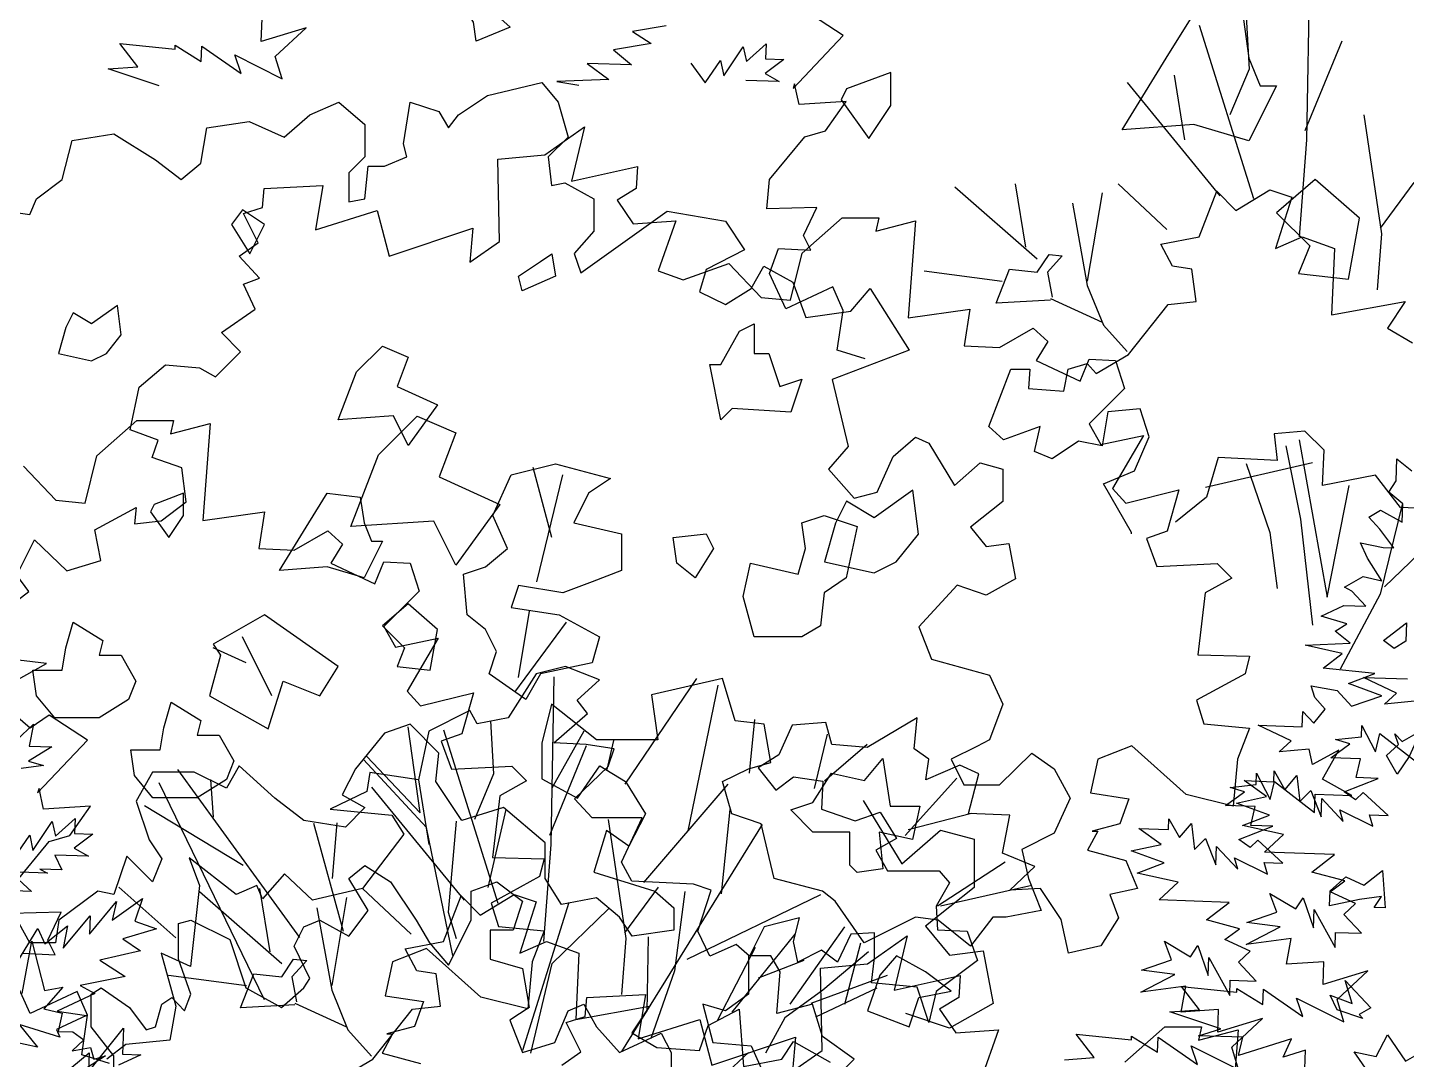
# Model space of a CAD drawing. Header units: inches. Extents: x -11 to 128, y 7 to 56.
# Drawn here: x 29.7333 to 30.1772, y 22.9215 to 23.2537 of the extents above; entities that cross this region are included whole.
import ezdxf

# ---------------------------------------------------------------- set-up
doc = ezdxf.new("R2010")
doc.units = ezdxf.units.IN
doc.header["$MEASUREMENT"] = 0
doc.layers.add('CAY', color=94, linetype='Continuous')
picture_1 = doc.add_image_def('image1.jpg', size_in_pixel=(1680, 1093))

# ---------------------------------------------------------------- blocks, each defined once
blk = doc.blocks.new('A$C76451831')
at = {"layer": 'CAY'}
for p, q in [((4659.22, 1729.96), (4665.97, 1767.35)), ((4665.97, 1767.35), (4675.16, 1732.12)), ((4688.38, 1734.38), (4674.7, 1718.99)), ((4675.16, 1732.12), (4688.38, 1734.38)), ((4674.7, 1718.99), (4687.73, 1715.82)), ((4687.73, 1715.82), (4685.01, 1702.77)), ((4685.01, 1702.77), (4695.42, 1702.4)), ((4695.42, 1702.4), (4703.37, 1696.69)), ((4703.37, 1696.69), (4694.94, 1688.82)), ((4694.94, 1688.82), (4708.16, 1691.08)), ((4708.16, 1691.08), (4710.59, 1682.83)), ((4718.84, 1685.27), (4699.82, 1672.78)), ((4710.59, 1682.83), (4718.84, 1685.27)), ((4520.09, 1327.27), (4520.66, 1343.57)), ((4552.15, 1337.03), (4520.09, 1327.27)), ((4530.14, 1316.49), (4552.15, 1337.03)), ((4810.5, 1338.44), (4786.33, 1334.29)), ((4431.54, 1309.06), (4418.53, 1325.83)), ((4418.53, 1325.83), (4458.27, 1321.72)), ((4799.63, 1325.67), (4772.73, 1321.17)), ((4786.33, 1334.29), (4799.63, 1325.67)), ((4868.06, 1312.85), (4882.1, 1325.51)), ((4882.1, 1325.51), (4881.72, 1314.64)), ((4458.27, 1321.72), (4458.36, 1324.44)), ((4458.36, 1324.44), (4476.99, 1312.91)), ((4476.99, 1312.91), (4477.37, 1323.78)), ((4477.37, 1323.78), (4505.69, 1304.2)), ((4501.17, 1317.5), (4535.01, 1300.46)), ((4505.69, 1304.2), (4501.17, 1317.5)), ((4535.01, 1300.46), (4530.14, 1316.49)), ((4772.73, 1321.17), (4785.5, 1310.3)), ((4851.84, 1302.54), (4865.71, 1323.36)), ((4865.71, 1323.36), (4868.06, 1312.85)), ((4410.19, 1307.54), (4431.54, 1309.06)), ((4446.93, 1295.37), (4410.19, 1307.54)), ((4753.81, 1311.4), (4769.28, 1299.98)), ((4785.5, 1310.3), (4753.81, 1311.4)), ((4828.14, 1311.53), (4838.52, 1297.56)), ((4838.52, 1297.56), (4849.5, 1313.5)), ((4849.5, 1313.5), (4851.84, 1302.54)), ((4894.84, 1314.18), (4881.35, 1304.23)), ((4881.72, 1314.64), (4894.84, 1314.18)), ((4682.3, 1288.37), (4721.22, 1297.81)), ((4721.22, 1297.81), (4733.01, 1283.65)), ((4769.28, 1299.98), (4732.07, 1298.56)), ((4732.07, 1298.56), (4747.83, 1295.74)), ((4891.57, 1298.43), (4867.58, 1299.27)), ((4881.35, 1304.23), (4891.57, 1298.43)), ((4661.47, 1274.61), (4682.3, 1288.37)), ((4554.94, 1274.61), (4575.78, 1283.65)), ((4575.78, 1283.65), (4594.25, 1267.53)), ((4622.16, 1253.76), (4626.88, 1283.65)), ((4626.88, 1283.65), (4647.32, 1276.97)), ((4647.32, 1276.97), (4654.39, 1265.17)), ((4733.01, 1283.65), (4740.09, 1258.48)), ((4481.05, 1265.17), (4511.31, 1269.89)), ((4511.31, 1269.89), (4536.47, 1258.48)), ((4536.47, 1258.48), (4554.94, 1274.61)), ((4594.25, 1267.53), (4594.25, 1244.33)), ((4654.39, 1265.17), (4661.47, 1274.61)), ((4377.27, 1228.2), (4384.35, 1256.12)), ((4384.35, 1256.12), (4414.22, 1260.84)), ((4414.22, 1260.84), (4444.1, 1242.36)), ((4476.72, 1240), (4481.05, 1265.17)), ((4740.09, 1258.48), (4725.93, 1244.33)), ((4624.52, 1244.33), (4622.16, 1253.76)), ((4444.1, 1242.36), (4462.57, 1228.2)), ((4462.57, 1228.2), (4476.72, 1240)), ((4594.25, 1244.33), (4582.85, 1232.92)), ((4594.25, 1214.44), (4596.61, 1237.64)), ((4596.61, 1237.64), (4608.4, 1237.64)), ((4608.4, 1237.64), (4624.52, 1244.33)), ((4725.93, 1244.33), (4728.29, 1223.88)), ((4358.8, 1214.44), (4377.27, 1228.2)), ((4582.85, 1232.92), (4582.85, 1212.08)), ((4728.29, 1223.88), (4737.73, 1225.84)), ((4737.73, 1225.84), (4758.56, 1214.44)), ((5192.62, 1187.04), (5205.28, 1219.73)), ((5205.28, 1219.73), (5218.99, 1206.02)), ((5218.99, 1206.02), (5243.25, 1220.79)), ((5243.25, 1220.79), (5259.07, 1215.51)), ((4324.21, 1207.36), (4354.08, 1203.04)), ((4354.08, 1203.04), (4358.8, 1214.44)), ((4582.85, 1212.08), (4594.25, 1214.44)), ((4758.56, 1214.44), (4758.56, 1191.24)), ((5259.07, 1215.51), (5247.46, 1178.6)), ((4749.13, 1161.35), (4811.23, 1205.4)), ((4811.23, 1205.4), (4852.9, 1198.32)), ((4852.9, 1198.32), (4866.66, 1177.87)), ((4758.56, 1191.24), (4744.41, 1175.12)), ((5165.2, 1181.76), (5192.62, 1187.04)), ((5247.46, 1178.6), (5266.45, 1187.04)), ((5266.45, 1187.04), (5289.65, 1178.6)), ((4866.66, 1177.87), (4839.14, 1163.71)), ((5173.64, 1165.94), (5165.2, 1181.76)), ((5289.65, 1178.6), (5287.54, 1131.14)), ((4744.41, 1175.12), (4749.13, 1161.35)), ((4839.14, 1163.71), (4834.43, 1147.59)), ((4871.37, 1149.95), (4880.42, 1166.07)), ((4880.42, 1166.07), (4901.25, 1154.67)), ((5187.35, 1163.83), (5173.64, 1165.94)), ((5190.51, 1140.63), (5187.35, 1163.83)), ((4834.43, 1147.59), (4852.9, 1138.54)), ((4852.9, 1138.54), (4871.37, 1149.95)), ((4901.25, 1154.67), (4910.68, 1129.11)), ((4942.92, 1133.83), (4956.67, 1149.95)), ((4956.67, 1149.95), (4984.58, 1105.9)), ((5142, 1102.66), (5170.47, 1138.52)), ((5170.47, 1138.52), (5190.51, 1140.63)), ((5287.54, 1131.14), (5340.28, 1140.63)), ((5340.28, 1140.63), (5327.62, 1121.65)), ((4910.68, 1129.11), (4942.92, 1133.83)), ((5327.62, 1121.65), (5345.55, 1111.1)), ((4984.58, 1105.9), (4929.55, 1084.67)), ((5118.79, 1088.95), (5142, 1102.66)), ((5057.62, 1092.12), (5071.33, 1092.12)), ((5071.33, 1092.12), (5070.28, 1078.4)), ((5095.59, 1076.3), (5098.75, 1092.12)), ((5098.75, 1092.12), (5112.46, 1096.33)), ((5112.46, 1096.33), (5118.79, 1088.95)), ((4929.55, 1084.67), (4940.95, 1036.69)), ((5070.28, 1078.4), (5095.59, 1076.3)), ((4973.18, 1029.62), (4989.3, 1043.38)), ((4989.3, 1043.38), (4998.73, 1039.05)), ((4998.73, 1039.05), (5017.21, 1008.77)), ((5268.56, 1047.82), (5246.41, 1045.71)), ((5246.41, 1045.71), (5248.52, 1026.72)), ((5282.27, 1034.11), (5268.56, 1047.82)), ((4940.95, 1036.69), (4926.8, 1020.57)), ((4961.78, 1004.06), (4973.18, 1029.62)), ((5206.33, 1028.83), (5197.89, 1000.36)), ((5248.52, 1026.72), (5206.33, 1028.83)), ((5281.21, 1008.8), (5282.27, 1034.11)), ((4728.34, 971.46), (4715.14, 1021.63)), ((4926.8, 1020.57), (4945.27, 999.73)), ((5017.21, 1008.77), (5035.68, 1024.9)), ((5035.68, 1024.9), (5051.8, 1020.57)), ((5051.8, 1020.57), (5051.8, 997.37)), ((5273.84, 1025.02), (5197.19, 1007.32)), ((4717.78, 939.77), (4736.26, 1016.34)), ((5319.18, 1016.18), (5281.21, 1008.8)), ((5337.11, 992.97), (5319.18, 1016.18)), ((4945.27, 999.73), (4961.78, 1004.06)), ((5197.89, 1000.36), (5175.75, 982.43)), ((5051.8, 997.37), (5028.61, 978.89)), ((5359.26, 991.92), (5337.11, 992.97)), ((5028.61, 978.89), (5040.01, 965.12)), ((5040.01, 965.12), (5056.12, 967.09)), ((5056.12, 967.09), (5060.84, 941.92)), ((5060.84, 941.92), (5040.01, 930.13)), ((5019.17, 937.2), (4991.66, 907.32)), ((5040.01, 930.13), (5019.17, 937.2)), ((4701.95, 860.56), (4738.9, 910.73)), ((4704.59, 871.13), (4712.5, 918.65)), ((4527.76, 857.92), (4506.64, 900.17)), ((4991.66, 907.32), (5000.7, 884.12)), ((4509.28, 881.69), (4485.53, 892.25)), ((5000.7, 884.12), (5042.37, 872.71)), ((4780.97, 794.46), (4832.46, 870.35)), ((4850.93, 870.35), (4799.83, 858.56)), ((4859.98, 840.07), (4850.93, 870.35)), ((5042.37, 872.71), (5051.8, 851.87)), ((5310.45, 871.16), (5342.14, 870.05)), ((5334.08, 859.91), (5310.45, 871.16)), ((4826.17, 761.03), (4847.79, 865.63)), ((4728.29, 851.87), (4721.22, 823.95)), ((4760.53, 826.31), (4728.29, 851.87)), ((4799.83, 858.56), (4804.55, 826.31)), ((5051.8, 851.87), (5042.37, 826.31)), ((5325.65, 852.04), (5334.08, 859.91)), ((5347.01, 854.01), (5325.65, 852.04)), ((4870.15, 802.52), (4874.13, 840.86)), ((4608.4, 831.03), (4587.57, 805.47)), ((4626.88, 837.71), (4608.4, 831.03)), ((4633.95, 774.01), (4625.31, 835.75)), ((4647.32, 816.87), (4626.88, 837.71)), ((4728.57, 791.89), (4751.65, 832.78)), ((4880.81, 837.71), (4859.98, 840.07)), ((4885.53, 810.19), (4880.81, 837.71)), ((5308.97, 828.6), (5309.25, 836.75)), ((5309.25, 836.75), (5319.01, 817.82)), ((5319.01, 817.82), (5322.19, 830.85)), ((5322.19, 830.85), (5350.86, 808.55)), ((4721.22, 823.95), (4721.22, 798.39)), ((4804.55, 826.31), (4760.53, 826.31)), ((4768.04, 805.06), (4772.95, 825.91)), ((5033.32, 821.59), (5014.85, 812.55)), ((5042.37, 826.31), (5033.32, 821.59)), ((5287.14, 813.49), (5300.63, 823.45)), ((5290.32, 826.53), (5308.97, 828.6)), ((5300.63, 823.45), (5290.32, 826.53)), ((4638.67, 763.39), (4593.47, 812.15)), ((4595.82, 814.51), (4633.95, 774.01)), ((4645.35, 796.42), (4647.32, 816.87)), ((5014.85, 812.55), (5023.89, 794.06)), ((5049.44, 794.06), (5072.63, 816.87)), ((5072.63, 816.87), (5088.75, 805.47)), ((5308.42, 812.75), (5287.14, 813.49)), ((5305.23, 799.26), (5308.42, 812.75)), ((4442.13, 803.11), (4430.34, 782.27)), ((4472, 803.11), (4442.13, 803.11)), ((4547.68, 684.5), (4460.21, 805.07)), ((4495.2, 791.7), (4472, 803.11)), ((4504.24, 807.83), (4495.2, 791.7)), ((4529.79, 784.63), (4504.24, 807.83)), ((4587.57, 805.47), (4578.14, 786.99)), ((4746.77, 784.63), (4762.88, 807.83)), ((4762.88, 807.83), (4781.36, 796.42)), ((4850.93, 796.42), (4869.41, 805.47)), ((4869.41, 805.47), (4885.53, 810.19)), ((5088.75, 805.47), (5100.15, 784.63)), ((5246.21, 796.33), (5246.48, 804.03)), ((5246.48, 804.03), (5254.17, 790.62)), ((4522.33, 639.81), (4446.85, 795.64)), ((4485.76, 770.86), (4483.84, 797.94)), ((4663.83, 768.5), (4645.35, 796.42)), ((4721.22, 798.39), (4746.77, 784.63)), ((4781.36, 796.42), (4795.51, 773.22)), ((4794.33, 724.07), (4854.87, 794.46)), ((4857.62, 773.22), (4850.93, 796.42)), ((5023.89, 794.06), (5049.44, 794.06)), ((5240.86, 785.64), (5224.94, 797.08)), ((5224.94, 797.08), (5246.21, 796.33)), ((5254.17, 790.62), (5262.68, 800.75)), ((5262.68, 800.75), (5264.75, 782.09)), ((5296.71, 789.13), (5321.07, 798.71)), ((5321.07, 798.71), (5305.23, 799.26)), ((4430.34, 782.27), (4439.77, 754.74)), ((4550.62, 768.5), (4529.79, 784.63)), ((4578.14, 786.99), (4594.25, 777.94)), ((4951.7, 782.9), (4979.41, 737.48)), ((5100.15, 784.63), (5088.75, 759.46)), ((5219.39, 780.95), (5240.86, 785.64)), ((5264.75, 782.09), (5272.73, 789.97)), ((5272.73, 789.97), (5280.23, 771.12)), ((5280.23, 771.12), (5280.68, 784.25)), ((5280.68, 784.25), (5295.97, 767.85)), ((5304.67, 783.41), (5296.71, 789.13)), ((5310.29, 788.66), (5304.67, 783.41)), ((5328.3, 772.16), (5310.29, 788.66)), ((4506.99, 736.26), (4436.23, 779.12)), ((4594.25, 777.94), (4580.49, 763.78)), ((4693.7, 777.94), (4663.83, 768.5)), ((4682.7, 720.53), (4695.67, 776.37)), ((4723.58, 752.38), (4693.7, 777.94)), ((4795.51, 773.22), (4783.72, 750.02)), ((4850.15, 715.81), (4856.44, 776.45)), ((4878.45, 766.14), (4857.62, 773.22)), ((5243.11, 772.42), (5219.39, 780.95)), ((5223.82, 764.93), (5243.11, 772.42)), ((5295.97, 767.85), (5293.54, 776.09)), ((5293.54, 776.09), (5317.15, 764.39)), ((5314.72, 772.64), (5328.3, 772.16)), ((5317.15, 764.39), (5314.72, 772.64)), ((4580.49, 763.78), (4550.62, 768.5)), ((4579.11, 689.01), (4557.88, 766.34)), ((4571.06, 726.82), (4574.45, 766.86)), ((4657.54, 671.77), (4638.67, 763.39)), ((4659.9, 768.11), (4654, 702.83)), ((4767.6, 761.42), (4758.56, 731.54)), ((4783.72, 750.02), (4767.6, 761.42)), ((4778.74, 602.87), (4879.63, 765.75)), ((4887.88, 726.82), (4878.45, 766.14)), ((4979.41, 737.48), (5007.12, 761.66)), ((5007.12, 761.66), (5031.3, 755.18)), ((5253.05, 758.47), (5223.82, 764.93)), ((4439.77, 754.74), (4448.81, 740.98)), ((4723.58, 726.82), (4723.58, 752.38)), ((5031.3, 755.18), (5031.3, 720.37)), ((5088.75, 759.46), (5065.56, 747.66)), ((5239.46, 745.8), (5253.05, 758.47)), ((4423.73, 742.87), (4414.22, 715.42)), ((4430.34, 736.26), (4423.73, 742.87)), ((5065.56, 747.66), (5070.27, 726.82)), ((5289.7, 744.04), (5239.46, 745.8)), ((5273.4, 731.46), (5289.7, 744.04)), ((4442.13, 724.46), (4430.34, 736.26)), ((4448.81, 740.98), (4442.13, 724.46)), ((4735.37, 708.34), (4723.58, 726.82)), ((4758.56, 731.54), (4802.19, 717.77)), ((4922.48, 717.77), (4887.88, 726.82)), ((5070.27, 726.82), (5079.31, 704.01)), ((5297.2, 725.19), (5273.4, 731.46)), ((5286.51, 717.41), (5297.2, 725.19)), ((4402.82, 717.77), (4374.91, 696.93)), ((4414.22, 715.42), (4402.82, 717.77)), ((4458.78, 684.36), (4417.81, 720.82)), ((4760.53, 713.06), (4735.37, 708.34)), ((4777.04, 699.29), (4760.53, 713.06)), ((4802.19, 717.77), (4815.95, 705.98)), ((4825.38, 669.01), (4921.3, 715.42)), ((4931.52, 710.7), (4922.48, 717.77)), ((5031.3, 720.37), (4996.51, 692.65)), ((5248.39, 702.87), (5243.42, 716.19)), ((5243.42, 716.19), (5262.06, 705.11)), ((5262.06, 705.11), (5267.32, 713.09)), ((5267.32, 713.09), (5274.73, 691.52)), ((5304.79, 709.06), (5286.51, 717.41)), ((4654, 702.83), (4659.9, 683.96)), ((4707.63, 603.7), (4740.87, 709.91)), ((4728.69, 665.87), (4769.17, 705.19)), ((4815.95, 705.98), (4815.95, 689.85)), ((4952.35, 680.81), (4931.52, 710.7)), ((5079.31, 704.01), (5054.16, 699.29)), ((5226.83, 695.46), (5248.39, 702.87)), ((5274.73, 691.52), (5275.19, 704.66)), ((5275.19, 704.66), (5290.09, 677.39)), ((5296.36, 701.2), (5304.79, 709.06)), ((4354.08, 680.81), (4342.68, 701.65)), ((4374.91, 696.93), (4372.55, 680.81)), ((4786.08, 685.53), (4777.04, 699.29)), ((4899.28, 636.77), (4938.59, 692.21)), ((4989.3, 699.29), (4952.35, 680.81)), ((5005.42, 696.93), (4989.3, 699.29)), ((4996.51, 692.65), (5013.61, 672.01)), ((5028.61, 678.45), (5005.42, 696.93)), ((5044.72, 699.29), (5028.61, 678.45)), ((5054.16, 699.29), (5044.72, 699.29)), ((5226.28, 679.62), (5250.74, 692.36)), ((5250.74, 692.36), (5226.83, 695.46)), ((5309.03, 687.61), (5296.36, 701.2)), ((4815.95, 689.85), (4786.08, 685.53)), ((4796.69, 631.65), (4797.87, 685.14)), ((5258.6, 683.93), (5226.28, 679.62)), ((5255.24, 665.46), (5258.6, 683.93)), ((5290.09, 677.39), (5290.47, 688.25)), ((5290.47, 688.25), (5309.03, 687.61)), ((4372.55, 680.81), (4354.08, 680.81)), ((4938.59, 636.77), (4949.99, 680.81)), ((5013.61, 672.01), (5037.78, 674.95)), ((5037.78, 674.95), (5044.86, 637.2)), ((4713.36, 601.77), (4728.69, 665.87)), ((5282.04, 667.24), (5255.24, 665.46)), ((5281.47, 650.94), (5282.04, 667.24)), ((5313.53, 660.7), (5281.47, 650.94)), ((5291.51, 640.16), (5313.53, 660.7)), ((4917.76, 627.72), (4961.78, 648.56)), ((5179.91, 649.5), (5219.64, 645.39)), ((5192.92, 632.73), (5179.91, 649.5)), ((5219.64, 645.39), (5219.74, 648.11)), ((5219.74, 648.11), (5238.37, 636.58)), ((5238.37, 636.58), (5238.75, 647.45)), ((5238.75, 647.45), (5267.07, 627.87)), ((5044.86, 637.2), (5013.61, 619.51)), ((5262.55, 641.18), (5296.39, 624.13)), ((5267.07, 627.87), (5262.55, 641.18)), ((5296.39, 624.13), (5291.51, 640.16)), ((5013.61, 619.51), (4982.36, 630.13)), ((5171.57, 631.21), (5192.92, 632.73)), ((5208.3, 619.04), (5171.57, 631.21)), ((5192.27, 614.16), (5208.3, 619.04)), ((5223.95, 613.06), (5192.27, 614.16)), ((5220.78, 600.02), (5223.95, 613.06)), ((5258.8, 611.84), (5220.78, 600.02)), ((5252.91, 598.9), (5258.8, 611.84)), ((5268.94, 603.78), (5252.91, 598.9)), ((5268.01, 577.07), (5268.94, 603.78)), ((4834.43, 569.52), (4869.41, 602.16))]:
    blk.add_line(p, q, dxfattribs=at)
for points in [[(4660.02, 2108.03), (4683.23, 2083.77), (4704.32, 2081.66), (4712.76, 2115.41), (4741.23, 2140.73), (4767.6, 2140.73), (4765.49, 2131.23), (4793.97, 2138.62), (4788.7, 2069.01), (4832.99, 2075.34), (4828.77, 2048.97), (4854.09, 2047.91), (4878.34, 2061.62), (4888.89, 2052.13), (4880.45, 2038.42), (4912.09, 2023.66), (4918.42, 2039.48), (4937.41, 2038.42), (4943.73, 2018.38), (4918.42, 1993.07), (4926.86, 1978.3), (4957.45, 1984.63), (4935.3, 1946.66), (4944.79, 1936.12), (4982.76, 1945.61), (4974.32, 1916.08), (4959.56, 1910.8), (4966.94, 1890.77), (5010.18, 1892.87), (5020.73, 1882.33), (5001.74, 1871.78), (4996.47, 1827.48), (5033.38, 1826.43), (5030.22, 1813.77), (4995.41, 1794.79), (5000.69, 1777.91), (5033.38, 1774.75), (5024.95, 1752.6), (5021.78, 1718.85), (4988.03, 1727.29), (4949.01, 1762.09), (4924.75, 1752.6), (4919.48, 1728.34), (4946.9, 1724.12), (4940.57, 1706.2), (4920.53, 1700.92), (4924.75, 1700.92), (4917.37, 1687.21), (4944.79, 1679.83)], [(4953.21, 1099.5), (4933.17, 1105.83), (4937.39, 1134.3), (4930, 1151.18), (4896.25, 1135.36), (4884.65, 1160.67), (4890.98, 1178.6), (4914.18, 1177.55), (4908.91, 1188.09), (4918.4, 1208.13), (4882.54, 1207.08), (4884.65, 1228.17), (4909.96, 1258.76), (4924.73, 1262.97), (4939.5, 1284.07), (4905.75, 1281.96), (4902.58, 1296.72), (4901.53, 1293.56), (4937.39, 1331.53), (4909.96, 1349.46)], [(5046.02, 1678.52), (5059.73, 1688.01), (5049.18, 1709.11), (5062.89, 1713.33), (5063.95, 1727.04), (5106.14, 1729.15), (5100.86, 1697.51), (5145.16, 1711.22), (5153.6, 1678.52), (5213.71, 1698.56), (5211.6, 1674.3), (5232.7, 1689.07), (5231.64, 1748.13), (5265.39, 1751.3), (5293.87, 1771.33), (5284.38, 1732.31), (5331.84, 1742.86), (5330.78, 1727.04), (5317.07, 1718.6), (5328.67, 1701.72), (5359.26, 1703.83), (5346.6, 1667.97)], [(5449.96, 1680.63), (5478.44, 1705.94), (5504.81, 1705.94), (5502.7, 1696.45), (5531.17, 1703.83), (5525.9, 1634.22)], [(529.97, 749.26), (509.93, 755.59), (514.15, 784.06), (506.77, 800.94), (473.02, 785.12), (461.42, 810.43)], [(467.75, 828.36), (490.95, 827.3), (485.68, 837.85), (495.17, 857.89), (459.31, 856.84)], [(461.42, 877.93), (486.73, 908.52), (501.5, 912.73), (516.26, 933.83), (482.51, 931.72), (479.35, 946.48), (478.29, 943.32), (514.15, 981.29), (486.73, 999.22), (473.02, 989.73), (457.2, 1003.44)], [(460.36, 1022.42), (484.62, 1036.13), (440.32, 1041.41)], [(444.54, 1066.72), (471.97, 1087.81), (463.53, 1099.41), (476.18, 1124.73), (499.39, 1102.58), (523.65, 1109.96), (519.43, 1132.11), (548.96, 1147.93), (547.9, 1136.33), (566.89, 1138.44), (584.82, 1152.15), (581.65, 1176.41), (560.56, 1183.79), (564.78, 1196.44), (544.74, 1203.83), (551.07, 1234.41), (570.05, 1250.23), (594.31, 1248.12), (605.91, 1241.8), (623.84, 1259.73), (610.13, 1273.44), (634.39, 1290.31), (625.95, 1308.24), (637.55, 1312.46), (622.79, 1328.28), (636.5, 1337.77), (625.95, 1358.87), (639.66, 1363.09), (640.72, 1376.8), (682.9, 1378.91), (677.63, 1347.27), (721.93, 1360.98), (730.36, 1328.28), (790.48, 1348.32), (788.37, 1324.06), (809.47, 1338.83), (808.41, 1397.89), (842.16, 1401.05), (870.64, 1421.09), (861.15, 1382.07), (908.61, 1392.62), (907.55, 1376.8), (893.84, 1368.36), (905.44, 1351.48), (936.03, 1353.59), (923.37, 1317.73), (941.3, 1311.41), (974, 1323.01), (997.2, 1298.75), (1018.29, 1296.64), (1026.73, 1330.39), (1055.21, 1355.7), (1081.57, 1355.7), (1079.47, 1346.21), (1107.94, 1353.59), (1102.67, 1283.98), (1146.97, 1290.31), (1142.75, 1263.94), (1168.06, 1262.89), (1192.32, 1276.6), (1202.86, 1267.11), (1194.43, 1253.4), (1226.07, 1238.63), (1232.4, 1254.45), (1251.38, 1253.4), (1257.71, 1233.36), (1232.4, 1208.05), (1240.83, 1193.28), (1271.42, 1199.61), (1249.27, 1161.64), (1258.76, 1151.09), (1296.73, 1160.59), (1288.29, 1131.05), (1273.53, 1125.78), (1280.91, 1105.74), (1324.15, 1107.85), (1334.7, 1097.3), (1315.72, 1086.76), (1310.44, 1042.46), (1347.36, 1041.41), (1344.19, 1028.75), (1309.39, 1009.77), (1314.66, 992.89), (1347.36, 989.73), (1338.92, 967.58), (1335.75, 933.83), (1302, 942.27), (1262.98, 977.07), (1238.72, 967.58), (1233.45, 943.32), (1260.87, 939.1), (1254.54, 921.17), (1234.5, 915.9), (1238.72, 915.9), (1231.34, 902.19), (1258.76, 894.8), (1267.2, 874.77), (1247.16, 870.55), (1253.49, 853.67)], [(5271.72, 1376.88), (5269.61, 1256.65), (5264.34, 1187.04)], [(5226.37, 1345.24), (5228.48, 1307.27), (5214.77, 1274.58)], [(5192.62, 1338.91), (5231.64, 1214.46)], [(5294.92, 1327.31), (5268.56, 1262.97)], [(5140.94, 1297.78), (5207.39, 1216.57)], [(5174.69, 1303.05), (5182.07, 1256.65)], [(5310.75, 1274.58), (5323.4, 1189.15), (5320.24, 1149.07)], [(5017.54, 1222.9), (5076.6, 1171.22)], [(5060.78, 1225.01), (5068.17, 1179.65)], [(5123.01, 1218.68), (5112.46, 1155.4)], [(5134.61, 1225.01), (5169.42, 1192.31)], [(5346.6, 1226.06), (5322.35, 1193.37)], [(1214.69, 751.98), (1236.05, 753.5), (1223.04, 770.27), (1262.77, 766.17), (1262.86, 768.88), (1281.49, 757.35), (1281.87, 768.22), (1310.19, 748.64), (1305.67, 761.95), (1339.52, 744.9), (1334.64, 760.94), (1356.65, 781.48), (1324.59, 771.71), (1325.16, 788.02), (1298.36, 786.23), (1301.73, 804.7), (1269.4, 800.39), (1293.86, 813.13), (1269.96, 816.24), (1291.51, 823.64), (1286.54, 836.96), (1305.19, 825.89), (1310.45, 833.86), (1317.85, 812.3), (1318.31, 825.43), (1333.22, 798.16), (1333.6, 809.03), (1352.16, 808.38), (1339.49, 821.97), (1347.92, 829.83), (1329.63, 838.18), (1340.33, 845.97), (1316.53, 852.24), (1332.83, 864.81), (1282.59, 866.57), (1296.17, 879.24), (1266.94, 885.7), (1286.24, 893.19), (1262.52, 901.72), (1283.98, 906.41), (1268.07, 917.85), (1289.34, 917.11), (1289.61, 924.8), (1297.3, 911.39), (1305.81, 921.52), (1307.87, 902.86), (1315.85, 910.74), (1323.35, 891.89), (1323.81, 905.02), (1339.1, 888.62), (1336.67, 896.87), (1360.27, 885.16), (1357.84, 893.41), (1371.42, 892.93), (1353.42, 909.43), (1347.8, 904.19), (1339.84, 909.9), (1364.19, 919.48), (1348.35, 920.03), (1351.54, 933.52), (1330.27, 934.26), (1343.76, 944.22), (1333.44, 947.3), (1352.09, 949.37), (1352.38, 957.52), (1362.14, 938.59), (1365.31, 951.63), (1393.99, 929.32), (1394.45, 942.45), (1420.7, 941.53), (1399.81, 953.14), (1411.41, 974.04), (1392.48, 963.83), (1390.14, 974.79), (1368.77, 972.81), (1377.2, 980.68), (1353.58, 991.93), (1385.26, 990.82), (1385.64, 1001.69), (1393.5, 993.26), (1401.56, 1003.4), (1394.15, 1011.82), (1391.72, 1020.07), (1410.18, 1016.7), (1420.67, 1005.45), (1442.22, 1012.86), (1418.52, 1021.85), (1437.34, 1028.9), (1400.33, 1032.91), (1413.83, 1043.32), (1387.3, 1049.23), (1419.53, 1050.83), (1408.95, 1059.36), (1417.29, 1064.51), (1398.91, 1070.13), (1415.03, 1077.73), (1430.87, 1077.18), (1420.83, 1087.96), (1415.49, 1090.86), (1428.9, 1098.55), (1442.38, 1095.36), (1432.08, 1111.59), (1427.02, 1122.65), (1443.22, 1119.36), (1450.92, 1119.09), (1440.97, 1132.59), (1433.1, 1141.02), (1441.44, 1146.17), (1457, 1137.47), (1457.45, 1150.6), (1447.33, 1159.11), (1452.59, 1167.09), (1453.15, 1182.93), (1463.72, 1174.4)], [(4340.39, 822.34), (4356.79, 837.63), (4353.52, 821.88), (4369.81, 821.31), (4353.14, 811.02), (4363.91, 807.92), (4347.97, 805.76)], [(4343.03, 742.01), (4354, 757.94), (4356.34, 746.98), (4370.21, 767.81), (4372.56, 757.3), (4386.6, 769.95), (4386.22, 759.09), (4399.34, 758.63), (4385.85, 748.67), (4396.07, 742.88), (4372.09, 743.71), (4377.15, 733.11), (4361.31, 733.66), (4366.65, 730.76), (4339.95, 731.69), (4355.31, 717.55), (4336.76, 718.2)], [(4345.41, 667.58), (4359.83, 691.1), (4364.88, 680.04), (4381.19, 693.08), (4377.91, 676.87), (4397.3, 700.22), (4396.84, 687.09), (4416.24, 710.44), (4413.05, 696.95), (4434.89, 712.51), (4429.34, 696.38), (4445.01, 690.85), (4420.74, 683.53), (4433.58, 674.93), (4404.34, 668.24), (4422.52, 656.73), (4390.12, 650.15), (4400.79, 644.34), (4373.61, 631.69), (4394.81, 628.68), (4373.15, 618.56), (4375.68, 613.03), (4346.55, 622.2), (4359.57, 605.88), (4333.04, 611.8)], [(4371.86, 581.43), (4396.59, 601.87), (4396.11, 588.29), (4421.22, 619.6), (4420.58, 601.03), (4433.7, 600.57), (4417.58, 592.98)], [(5101.92, 1211.3), (5112.46, 1152.23), (5124.07, 1123.76), (5140.94, 1104.77)], [(5086.1, 1141.69), (5047.07, 1139.58), (5056.57, 1163.83), (5076.6, 1161.72), (5085.04, 1174.38), (5094.53, 1173.33), (5083.99, 1161.72), (5087.15, 1143.8)], [(4995.39, 1162.78), (5051.29, 1155.4)], [(5086.1, 1142.74), (5123.01, 1125.87)], [(5144.1, 973.99), (5144.1, 975.05), (5124.07, 1009.85), (5146.21, 1019.34), (5156.76, 1043.6), (5150.43, 1063.64), (5127.23, 1061.53), (5123.01, 1037.27), (5106.14, 1040.44), (5087.15, 1027.78), (5074.5, 1033.05), (5078.71, 1050.98), (5052.35, 1041.49), (5041.8, 1050.98), (5057.62, 1092.12)], [(5264.34, 1041.49), (5284.38, 928.64), (5300.2, 1008.8)], [(1253.49, 853.67), (1240.83, 833.63), (1217.63, 828.36), (1212.36, 852.62), (1197.59, 874.77), (1175.44, 873.71), (1193.37, 890.59), (1170.17, 900.08), (1175.44, 927.5), (1145.91, 928.55), (1153.29, 957.03), (1139.58, 963.36), (1115.32, 952.81), (1117.43, 967.58), (1106.89, 974.96), (1109, 997.11), (1073.14, 976.02), (1047.82, 978.12), (1043.61, 993.94), (1019.35, 991.84), (1009.86, 970.74), (995.09, 961.25), (1007.75, 945.43), (1020.4, 954.92), (1041.5, 951.76), (1040.44, 931.72), (1064.7, 923.28), (1082.63, 929.61), (1094.23, 910.62), (1079.47, 902.19), (1087.9, 887.42), (1124.82, 887.42), (1132.2, 878.98), (1122.71, 862.11), (1123.76, 845.23), (1144.86, 844.18), (1152.24, 823.09), (1122.71, 800.94), (1117.43, 778.79), (1109, 804.1), (1076.3, 807.27), (1078.41, 825.19), (1078.41, 843.12), (1061.54, 842.07), (1052.04, 822.03), (1040.44, 830.47), (1023.57, 822.03), (1020.4, 836.8), (1024.62, 853.67), (999.31, 847.34), (988.76, 826.25), (979.27, 834.69), (960.29, 826.25), (951.85, 844.18), (961.34, 873.71), (948.68, 877.93), (904.39, 880.04), (897, 893.75), (911.77, 925.39), (875.91, 925.39), (863.25, 939.1), (887.51, 962.3), (891.73, 974.96), (871.69, 978.12), (848.49, 979.18), (872.75, 1000.27), (865.36, 1009.77), (881.18, 1024.53), (856.93, 1034.02), (835.83, 1028.75), (815.79, 997.11), (793.65, 992.89), (788.37, 1002.38), (758.84, 987.62), (751.46, 952.81), (716.65, 958.09), (714.54, 944.37), (688.18, 931.72), (732.47, 927.5), (740.91, 913.79), (711.38, 874.77), (675.52, 866.33), (655.48, 885.31), (639.66, 867.38), (635.44, 876.87), (620.68, 870.55), (586.93, 896.91), (594.31, 876.87), (587.98, 818.87), (566.89, 828.36), (577.43, 790.39), (573.22, 766.13), (541.57, 762.97), (527.86, 752.42)], [(5254.85, 1037.27), (5265.39, 984.54), (5273.83, 908.6)], [(848.49, 1026.64), (846.38, 906.41), (841.11, 836.8)], [(5226.37, 1024.62), (5243.25, 975.05), (5248.52, 934.97)], [(803.14, 995), (805.25, 957.03), (791.54, 924.34)], [(5338.17, 995.08), (5322.35, 930.75), (5293.87, 876.96)], [(769.39, 988.67), (808.41, 864.22)], [(1044.66, 985.51), (1035.17, 946.48)], [(871.69, 977.07), (845.32, 912.73)], [(1073.14, 978.12), (1042.55, 951.76)], [(5356.1, 965.55), (5325.51, 936.02)], [(751.46, 952.81), (758.84, 906.41)], [(1137.47, 953.87), (1100.56, 912.73)], [(717.71, 947.54), (784.15, 866.33)], [(887.51, 924.34), (900.17, 838.91), (897, 798.83)], [(1148.02, 928.55), (1102.67, 916.95)], [(1172.28, 893.75), (1123.76, 862.11)], [(594.31, 872.66), (653.37, 820.98)], [(695.56, 738.71), (718.76, 752.42), (747.24, 788.28), (767.28, 790.39), (764.11, 813.59), (750.4, 815.7), (741.97, 831.52), (769.39, 836.8), (782.04, 869.49), (795.75, 855.78), (820.01, 870.55), (835.83, 865.27), (824.23, 828.36), (843.22, 836.8), (866.42, 828.36), (864.31, 780.9), (917.04, 790.39), (904.39, 771.41), (922.32, 760.86), (952.9, 758.75), (959.23, 776.68), (981.38, 788.28), (984.54, 747.15), (1011.97, 752.42), (1020.4, 765.08), (1046.77, 750.31)], [(637.55, 874.77), (644.93, 829.41)], [(711.38, 874.77), (746.18, 842.07)], [(923.37, 875.82), (899.11, 843.12)], [(942.36, 872.66), (934.97, 815.7), (918.1, 767.19)], [(1191.26, 876.87), (1125.87, 862.11)], [(678.68, 861.05), (689.23, 801.99), (700.83, 773.52), (717.71, 754.53)], [(699.78, 868.44), (689.23, 805.16)], [(1021.46, 842.07), (976.11, 786.17)], [(992.98, 832.58), (965.56, 779.84)], [(662.86, 791.44), (623.84, 789.34), (633.33, 813.59), (653.37, 811.48), (661.81, 824.14), (671.3, 823.09), (660.75, 811.48), (663.92, 793.55)], [(1027.79, 823.09), (995.09, 810.43)], [(1074.19, 829.41), (1041.5, 801.99), (1014.07, 781.95), (1000.36, 756.64)], [(572.16, 812.54), (628.06, 805.16)], [(1033.06, 792.5), (1087.9, 812.54)], [(662.86, 792.5), (699.78, 775.62)], [(4414.22, 586.04), (4414.22, 599.8), (4398.11, 620.64), (4398.11, 643.85), (4405.18, 648.56), (4425.62, 634.41), (4437.41, 618.28), (4444.1, 620.64), (4448.81, 636.77), (4455.89, 641.49), (4464.93, 632.05), (4469.65, 643.85), (4460.61, 669.01), (4460.61, 694.57), (4469.65, 696.93), (4497.55, 683.17), (4508.95, 648.56), (4534.5, 634.41), (4550.62, 648.56), (4554.94, 655.25), (4543.55, 678.45), (4550.62, 692.21), (4562.02, 696.93), (4582.85, 685.53), (4596.61, 704.01), (4582.85, 726.82), (4594.25, 736.26), (4612.73, 724.46), (4631.2, 696.93), (4640.64, 680.81), (4654.39, 664.69), (4670.51, 696.93), (4670.51, 717.77), (4688.99, 724.46), (4707.46, 710.7), (4700.78, 689.85), (4684.27, 689.85), (4684.27, 669.01), (4707.46, 662.33), (4712.18, 634.41), (4698.42, 625.36), (4707.46, 602.16), (4730.65, 609.24), (4740.09, 632.05), (4751.49, 636.77), (4760.53, 620.64), (4777.04, 602.16), (4806.91, 615.93), (4813.98, 602.16), (4813.98, 590.76)]]:
    blk.add_lwpolyline(points, dxfattribs=at)
for points in [[(4784.52, 1915.19), (4800.35, 1915.19), (4810.91, 1896.71), (4805.63, 1883.5), (4784.52, 1870.3), (4752.84, 1870.3), (4739.65, 1886.14), (4737.01, 1904.63), (4758.12, 1904.63), (4760.76, 1920.47), (4766.04, 1938.95), (4787.16, 1925.75)], [(1287.66, 1470.3), (1307.45, 1501.98), (1343.08, 1498.02), (1347.04, 1470.3), (1354.96, 1450.49), (1366.84, 1450.49), (1347.04, 1410.89), (1307.45, 1422.77), (1255.99, 1418.81)], [(1058.5, 1448.2), (1054.54, 1440.28), (1074.34, 1412.56), (1090.17, 1436.32), (1090.17, 1460.09)], [(1418.3, 1311.88), (1426.22, 1355.44), (1394.55, 1383.16), (1366.84, 1359.4), (1390.59, 1335.64), (1382.67, 1315.84)], [(4672.37, 1340.99), (4667.21, 1348.88), (4675.38, 1362.19), (4694.39, 1361.53), (4683.15, 1351.04), (4698.53, 1337.36), (4674.16, 1327.33)], [(722.77, 1185.82), (750.48, 1213.54), (778.19, 1201.66), (766.32, 1169.98), (809.87, 1150.17), (778.19, 1106.61), (762.36, 1138.29), (702.98, 1134.33)], [(4522.48, 1195.89), (4506.64, 1206.45), (4498.72, 1195.89), (4511.92, 1174.77)], [(4720.42, 1169.48), (4728.34, 1174.77), (4730.98, 1158.92), (4707.23, 1148.36), (4704.59, 1158.92)], [(1109.93, 1128.8), (1105.97, 1160.49), (1078.25, 1140.68), (1058.46, 1152.57), (1050.54, 1136.72), (1042.62, 1109), (1078.25, 1101.08), (1094.09, 1109)], [(4419.55, 1116.68), (4416.91, 1137.8), (4398.43, 1124.6), (4385.24, 1132.52), (4379.96, 1121.96), (4374.68, 1103.48), (4398.43, 1098.2), (4408.99, 1103.48)], [(4862.94, 1119.32), (4873.5, 1124.6), (4873.5, 1103.48), (4884.06, 1103.48), (4891.97, 1079.71), (4907.81, 1084.99), (4899.89, 1061.23), (4857.66, 1063.87), (4849.75, 1055.95), (4841.83, 1095.55), (4849.75, 1095.55)], [(4588.46, 1090.27), (4606.93, 1108.76), (4625.41, 1100.84), (4617.49, 1079.71), (4646.52, 1066.51), (4625.41, 1037.47), (4614.85, 1058.59), (4575.26, 1055.95)], [(1443.61, 1052.71), (1459.91, 1065.28), (1459.45, 1052.15), (1451.12, 1047)], [(4709.87, 855.28), (4683.47, 873.77), (4688.75, 889.61), (4680.83, 905.45), (4667.64, 916.01), (4665, 945.06), (4680.83, 950.34), (4696.67, 963.54), (4686.11, 987.3), (4699.31, 1016.34), (4730.98, 1024.27), (4770.57, 1013.7), (4754.73, 1003.14), (4744.18, 982.02), (4778.49, 974.1), (4778.49, 947.7), (4757.37, 939.77), (4736.26, 931.85), (4704.59, 937.13), (4699.31, 921.29), (4733.62, 916.01), (4762.65, 900.17), (4757.37, 881.69), (4720.42, 873.77)], [(4443.3, 995.22), (4440.66, 989.94), (4453.86, 971.46), (4464.41, 987.3), (4464.41, 1003.14)], [(4554.15, 982.02), (4567.35, 1003.14), (4591.1, 1000.5), (4593.74, 982.02), (4599.02, 968.82), (4606.93, 968.82), (4593.74, 942.42), (4567.35, 950.34), (4533.04, 947.7)], [(1445.71, 970.13), (1454.15, 977.99), (1451.7, 985.78), (1456.94, 980.16), (1470.35, 987.85), (1462.01, 969.56), (1453.4, 956.71)], [(4865.58, 929.21), (4870.86, 952.98), (4905.17, 945.06), (4910.45, 963.54), (4907.81, 982.02), (4923.65, 987.3), (4947.4, 979.38), (4939.48, 942.42), (4923.65, 931.85), (4921.01, 908.09), (4907.81, 900.17), (4873.5, 900.17)], [(4818.08, 952.98), (4815.44, 971.46), (4839.19, 974.1), (4844.47, 963.54), (4831.27, 942.42)], [(4641.24, 876.41), (4646.52, 905.45), (4625.41, 923.93), (4606.93, 908.09), (4622.77, 892.25), (4617.49, 879.05)], [(4403.71, 886.97), (4419.55, 886.97), (4430.1, 868.49), (4424.83, 855.28), (4403.71, 842.08), (4372.04, 842.08), (4358.84, 857.92), (4356.21, 876.41), (4377.32, 876.41), (4379.96, 892.25), (4385.24, 910.73), (4406.35, 897.53)], [(4562.07, 857.92), (4575.26, 879.05), (4522.48, 916.01), (4485.53, 894.89), (4490.81, 886.97), (4482.89, 857.92), (4525.12, 834.16), (4535.67, 868.49)], [(1444.62, 860.91), (1436.93, 861.18), (1442.19, 869.16), (1426.25, 866.99), (1404.79, 862.3), (1405.17, 873.17), (1416.4, 883.2), (1429.33, 877.31), (1442.84, 887.72)], [(4915.73, 781.35), (4928.92, 802.48), (4952.68, 797.2), (4965.87, 813.04), (4971.15, 778.71), (4992.27, 778.71), (4986.99, 754.95), (4963.23, 760.23), (4965.87, 733.83), (4947.4, 731.19), (4942.12, 736.47), (4942.12, 760.23), (4915.73, 760.23), (4899.89, 776.07)], [(1428.71, 781.68), (1410.34, 787.76), (1405.28, 798.36), (1420.93, 792.38), (1416.07, 808.87), (1434.41, 789.19), (1426.09, 784.49)], [(4892.21, 659.97), (4885.53, 671.37), (4869.41, 671.37), (4869.41, 643.85), (4852.9, 632.05), (4836.78, 636.77), (4843.86, 609.24), (4871.37, 606.88), (4880.81, 586.04), (4862.33, 574.63), (4862.33, 553.79), (4871.37, 544.36), (4894.57, 532.95), (4906.36, 551.43), (4899.28, 576.6), (4931.52, 583.68), (4945.27, 597.44), (4922.48, 613.57), (4915.4, 636.77), (4889.85, 630.08)], [(4975.54, 671.37), (4963.75, 657.61), (4954.71, 632.05), (4984.58, 620.64), (4991.66, 641.49), (5014.85, 646.2), (4996.37, 659.97)], [(5321.51, 577.92), (5289.74, 589.45), (5313.73, 588.62), (5303.79, 602.56), (5319.54, 599.29), (5327.79, 614.87), (5340.72, 595.83), (5354.13, 603.52), (5348.22, 590.13), (5342.97, 582.61), (5332.29, 587.97), (5329.02, 572.21)]]:
    blk.add_lwpolyline(points, close=True, dxfattribs=at)

msp = doc.modelspace()

# ---------------------------------------------------------------- block references
at = {"layer": 'CAY', "xscale": 0.0004489089019145984, "yscale": 0.0004489089019145984, "zscale": 0.0004489089019145984}
for p in [(27.77946, 22.65341), (29.52183, 22.5838), (27.64007, 22.16613)]:
    msp.add_blockref('A$C76451831', p, dxfattribs=at)

# ---------------------------------------------------------------- pictures from other files: only their frames are drawn
image = msp.add_image(picture_1, insert=(12.49661, 7.37723), size_in_units=(74.4025, 48.40591))
image.dxf.flags = 6

doc.saveas('drawing.dxf')
